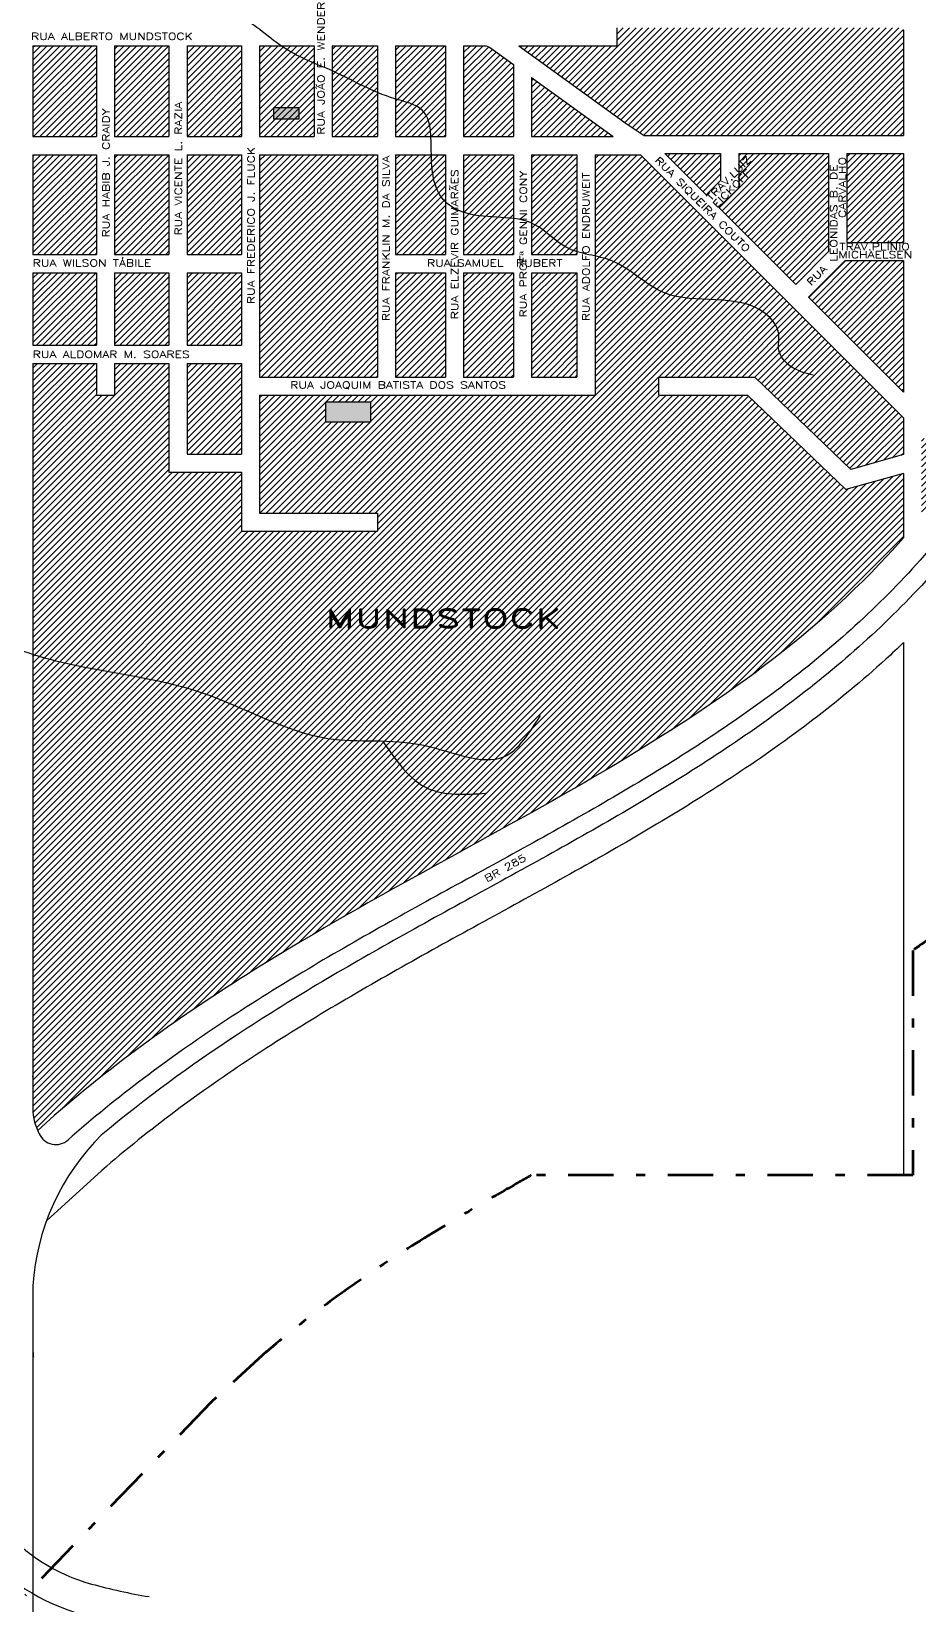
# Model space of a CAD drawing. Extents: x 15348.6 to 15438.1, y 2292.7 to 2368.6.
# Drawn here: x 15395.33 to 15405.11, y 2307.74 to 2325.08 of the extents above; entities that cross this region are included whole.
import ezdxf

# ---------------------------------------------------------------- set-up
doc = ezdxf.new("R2010")
doc.units = 0
doc.header["$LTSCALE"] = 2
doc.header["$MEASUREMENT"] = 0
doc.linetypes.add('DASHDOT2', pattern=[0.5, 0.25, -0.125, 0, -0.125])
doc.layers.get('0').update_dxf_attribs({"linetype": 'CONTINUOUS', "lineweight": 30})
for name, color, linetype, lineweight in [('06', 7, 'CONTINUOUS', 30), ('12', 35, 'CONTINUOUS', 140), ('BURTET', 41, 'CONTINUOUS', 30), ('Hidro', 5, 'CONTINUOUS', 30), ('IMÓVEIS', 7, 'CONTINUOUS', 30), ('MUNDSTOCK', 3, 'CONTINUOUS', 30), ('NOVOLESTE', 100, 'CONTINUOUS', 30), ('PENHA', 40, 'CONTINUOUS', 30), ('SAOGERALDO', 1, 'CONTINUOUS', 30)]:
    doc.layers.add(name, color=color, linetype=linetype, lineweight=lineweight)
doc.styles.get("Standard").update_dxf_attribs({"font": 'romand.shx'})
pattern_1 = [(45, (0, 0), (-0.03535533905932738, 0.03535533905932738), [])]

msp = doc.modelspace()

# ---------------------------------------------------------------- hatches: boundary and pattern name
at = {"layer": 'BURTET'}
h = msp.add_hatch(dxfattribs=at)
h.set_pattern_fill('ANSI31', color=256, scale=0.4, style=0)
h.set_pattern_definition(pattern_1)
h.paths.add_polyline_path([(15404.94529145551, 2325.090770647319), (15404.94529145551, 2325.116892962602), (15401.7882819652, 2325.116892962602), (15401.7882819652, 2324.916892962602), (15400.70226996799, 2324.916892962602), (15401.85935058724, 2324.081223626468), (15402.0870373838, 2323.929432428773), (15404.94529145551, 2323.929432428773)])
h = msp.add_hatch(dxfattribs=at)
h.set_pattern_fill('ANSI31', color=256, scale=0.4, style=0)
h.set_pattern_definition(pattern_1)
h.paths.add_polyline_path([(15404.1206721449, 2323.729432428774), (15403.12830702501, 2323.729432428773), (15403.12830702501, 2323.35112811873), (15402.91110301843, 2323.133924112155), (15403.28671281175, 2322.758314318839), (15403.75692367723, 2322.288103453351), (15404.12067214489, 2322.65185192101)])
h.paths.add_polyline_path([(15402.92830702501, 2323.729432428773), (15402.31559470181, 2323.729432428773), (15402.7696816622, 2323.275345468393), (15402.92830702501, 2323.433970831205)])
h.paths.add_polyline_path([(15402.89365671205, 2323.100080696806), (15402.26270443161, 2323.099724561253), (15402.26261976542, 2323.249724537359), (15402.89357204587, 2323.250080672911)], flags=9)
h.paths.add_polyline_path([(15402.83524919382, 2323.176479369989), (15402.06620169727, 2323.176045287787), (15402.06611703109, 2323.326045263892), (15402.83516452763, 2323.326479346095)], flags=9)
h = msp.add_hatch(dxfattribs=at)
h.set_pattern_fill('ANSI31', color=256, scale=0.4, style=0)
h.set_pattern_definition(pattern_1)
h.paths.add_polyline_path([(15404.94529145552, 2323.729432428774), (15404.3206721449, 2323.729432428773), (15404.3206721449, 2322.750118896166), (15404.94529145551, 2322.750118896166)])
h.paths.add_polyline_path([(15404.94529145551, 2322.550118896166), (15404.30178183252, 2322.550118896166), (15403.89834503347, 2322.146682097115), (15404.94529145551, 2321.099735675079)])
h.paths.add_polyline_path([(15404.26093679359, 2322.635647116197), (15403.33236536502, 2322.635647116197), (15403.33236536502, 2322.821361401911), (15404.26093679359, 2322.821361401911)], flags=9)
at = {"layer": 'IMÓVEIS', "linetype": 'Continuous'}
h = msp.add_hatch(color=256, dxfattribs=at)
h.paths.add_polyline_path([(15399.50079274717, 2328.362917659808), (15399.56555843616, 2328.362917659808), (15399.56555843616, 2328.458065943178), (15399.39412014692, 2328.458065943178), (15399.39412014692, 2328.332470258682), (15399.29125738759, 2328.332470258682), (15399.29125738759, 2328.404782991207), (15399.19982361547, 2328.404782991207), (15399.19982361547, 2328.244933825594), (15399.39412014692, 2328.244933825594), (15399.39412014692, 2328.165009242787), (15399.50079274717, 2328.165009242787)])
h.paths.add_polyline_path([(15395.39974178416, 2326.503679191126, 1), (15395.51977692426, 2326.503679191126, 1)])
h.paths.add_polyline_path([(15398.27786701579, 2324.237677598631), (15398.00356596722, 2324.237677598631), (15398.00356596722, 2324.108275834144), (15398.27786701579, 2324.108275834144)])
h.paths.add_polyline_path([(15392.08036708913, 2326.48516620776), (15391.96874501604, 2326.48516620776), (15391.96874501604, 2326.558345021305), (15391.88154041369, 2326.558345021305), (15391.8815404137, 2326.48516620776), (15391.82572924327, 2326.48516620776), (15391.82572924327, 2326.342293190216), (15392.08036708913, 2326.342293190216)])
h.paths.add_polyline_path([(15392.5891449952, 2327.815676942153), (15392.27491077289, 2327.815676942153), (15392.27491077289, 2327.658716984419), (15392.5891449952, 2327.658716984419)])
h.paths.add_polyline_path([(15389.43441440317, 2327.628077028942, 1), (15389.55444954327, 2327.628077028942, 1)])
h.paths.add_polyline_path([(15391.44799588717, 2326.741763576124), (15391.22146726611, 2326.741763576124), (15391.22146726611, 2326.639462420507), (15391.44799588717, 2326.639462420507)])
h.paths.add_polyline_path([(15389.71173372204, 2325.326455566012), (15389.65373004547, 2325.326455566012), (15389.65373004547, 2325.398035389282), (15389.71173372205, 2325.398035389281), (15389.71173372204, 2325.510518145677), (15389.4148917395, 2325.510518145677), (15389.4148917395, 2325.398035389282), (15389.47630734979, 2325.398035389281), (15389.47630734979, 2325.326455566012), (15389.4148917395, 2325.326455566012), (15389.4148917395, 2325.213972809617), (15389.71173372205, 2325.213972809617)])
h.paths.add_polyline_path([(15389.52748689116, 2325.326455566012), (15389.52748689116, 2325.398035389281), (15389.60255050411, 2325.398035389282), (15389.60255050411, 2325.326455566012)], flags=17)
h.paths.add_polyline_path([(15391.77522501951, 2323.403229579993), (15391.48638306024, 2323.403229579993), (15391.48638306024, 2323.297426672835), (15391.7752250195, 2323.297426672836)])
h.paths.add_polyline_path([(15391.15902866479, 2323.124294692213), (15390.87018670552, 2323.124294692213), (15390.87018670552, 2323.018491785055), (15391.15902866479, 2323.018491785055)])
h.paths.add_polyline_path([(15391.54415133963, 2323.124294692213), (15391.25530938036, 2323.124294692212), (15391.25530938036, 2323.018491785055), (15391.54415133963, 2323.018491785055)])
h.paths.add_polyline_path([(15392.02555454259, 2323.124294692213), (15391.73671258332, 2323.124294692212), (15391.73671258332, 2323.018491785055), (15392.02555454259, 2323.018491785055)])
h.paths.add_polyline_path([(15392.41067721743, 2323.124294692213), (15392.12183525816, 2323.124294692212), (15392.12183525816, 2323.018491785055), (15392.41067721743, 2323.018491785055)])
h.paths.add_polyline_path([(15391.92927401446, 2322.874215044205), (15391.79448105015, 2322.874215044206), (15391.79448105015, 2322.739556897273), (15391.92927401446, 2322.739556897274)])
h.paths.add_polyline_path([(15391.50563909089, 2322.874215044205), (15391.37084612658, 2322.874215044205), (15391.37084612658, 2322.739556897274), (15391.50563909089, 2322.739556897274)])
for points in [[(15398.27786701579, 2324.108275834144), (15398.27786701579, 2324.237677598631), (15398.00356596722, 2324.237677598631), (15398.00356596722, 2324.108275834144)], [(15399.06838972696, 2320.992080862942), (15398.57485600443, 2320.992080862941), (15398.57485600443, 2320.76941720861), (15399.06838972696, 2320.769417208609)]]:
    msp.add_hatch(color=256, dxfattribs=at).paths.add_polyline_path(points)
at = {"layer": 'MUNDSTOCK', "linetype": 'Continuous'}
h = msp.add_hatch(dxfattribs=at)
h.set_pattern_fill('ANSI31', color=256, scale=0.4, style=0)
h.set_pattern_definition(pattern_1)
h.paths.add_polyline_path([(15399.89529145551, 2324.916892962602), (15399.89529145551, 2323.916892962602), (15399.34529145551, 2323.916892962602), (15399.34529145551, 2324.916892962602)])
h.paths.add_polyline_path([(15399.14529145551, 2324.916892962602), (15399.14529145551, 2323.916892962602), (15398.64529145551, 2323.916892962602), (15398.64529145551, 2324.916892962602)])
h.paths.add_polyline_path([(15398.44529145551, 2324.916892962602), (15398.44529145551, 2323.916892962602), (15397.84529145551, 2323.916892962602), (15397.84529145551, 2324.916892962602)])
h.paths.add_polyline_path([(15397.64529145551, 2324.916892962602), (15397.64529145551, 2323.916892962602), (15397.04529145551, 2323.916892962602), (15397.04529145551, 2324.916892962602)])
h.paths.add_polyline_path([(15396.84529145551, 2324.916892962602), (15396.84529145551, 2323.916892962602), (15396.24529145551, 2323.916892962602), (15396.24529145551, 2324.916892962602)])
h.paths.add_polyline_path([(15396.04529145551, 2324.916892962602), (15396.04529145551, 2323.916892962602), (15395.34529145551, 2323.916892962602), (15395.34529145551, 2324.916892962602)])
h = msp.add_hatch(dxfattribs=at)
h.set_pattern_fill('ANSI31', color=256, scale=0.4, style=0)
h.set_pattern_definition(pattern_1)
h.paths.add_polyline_path([(15400.09529145551, 2324.916892962602), (15400.09529145551, 2323.916892962602), (15400.64529145551, 2323.916892962602), (15400.64529145551, 2324.711337407046), (15400.37977421413, 2324.903099859153), (15400.34529145551, 2324.916892962602)])
h = msp.add_hatch(dxfattribs=at)
h.set_pattern_fill('ANSI31', color=256, scale=0.4, style=0)
h.set_pattern_definition(pattern_1)
h.paths.add_polyline_path([(15400.84529145551, 2324.566892962601), (15401.74529145551, 2323.916892962602), (15400.84529145551, 2323.916892962602)])
at = {"layer": 'MUNDSTOCK'}
h = msp.add_hatch(dxfattribs=at)
h.set_pattern_fill('ANSI31', color=256, scale=0.4, style=0)
h.set_pattern_definition(pattern_1)
edge = h.paths.add_edge_path()
edge.add_line((15404.94529145551, 2319.494450497895), (15404.94529145551, 2320.203594587562))
edge.add_line((15404.94529145551, 2320.203594587562), (15404.3089274493, 2320.025590668253))
edge.add_line((15404.3089274493, 2320.025590668253), (15403.2257072665, 2321.066892962602))
edge.add_line((15403.2257072665, 2321.066892962602), (15402.24529145551, 2321.066892962602))
edge.add_line((15402.24529145551, 2321.066892962602), (15402.24529145551, 2321.266892962602))
edge.add_line((15402.24529145551, 2321.266892962602), (15403.3062480377, 2321.266892962602))
edge.add_line((15403.3062480377, 2321.266892962602), (15404.36512870813, 2320.248988302917))
edge.add_line((15404.36512870813, 2320.248988302917), (15404.94529145551, 2320.411271590255))
edge.add_line((15404.94529145551, 2320.411271590255), (15404.94529145551, 2320.816892962603))
edge.add_line((15404.94529145551, 2320.816892962603), (15402.04529145551, 2323.716892962601))
edge.add_line((15402.04529145551, 2323.716892962601), (15401.54529145551, 2323.716892962601))
edge.add_line((15401.54529145551, 2323.716892962601), (15401.54529145551, 2322.616892962601))
edge.add_line((15401.54529145551, 2322.616892962601), (15401.54529145551, 2321.066892962601))
edge.add_line((15401.54529145551, 2321.066892962601), (15399.34529145551, 2321.066892962602))
edge.add_line((15399.34529145551, 2321.066892962602), (15397.84529145551, 2321.066892962602))
edge.add_line((15397.84529145551, 2321.066892962602), (15397.84529145551, 2319.766892962602))
edge.add_line((15397.84529145551, 2319.766892962602), (15399.14529145551, 2319.766892962602))
edge.add_line((15399.14529145551, 2319.766892962602), (15399.1452914555, 2319.566892962602))
edge.add_line((15399.1452914555, 2319.566892962602), (15397.64529145551, 2319.566892962601))
edge.add_line((15397.64529145551, 2319.566892962601), (15397.64529145551, 2320.216892962601))
edge.add_line((15397.64529145551, 2320.216892962601), (15396.84529145552, 2320.216892962602))
edge.add_line((15396.84529145552, 2320.216892962602), (15396.84529145551, 2321.416892962602))
edge.add_line((15396.84529145551, 2321.416892962602), (15396.24529145551, 2321.416892962601))
edge.add_line((15396.24529145551, 2321.416892962601), (15396.24529145551, 2321.066892962602))
edge.add_line((15396.24529145551, 2321.066892962602), (15396.04529145551, 2321.066892962601))
edge.add_line((15396.04529145551, 2321.066892962601), (15396.04529145551, 2321.416892962602))
edge.add_line((15396.04529145551, 2321.416892962602), (15395.34529145551, 2321.416892962601))
edge.add_line((15395.34529145551, 2321.416892962601), (15395.34529145551, 2313.249015302402))
edge.add_arc((15395.92595216491, 2313.206347174713), 0.5822262692146375, 175.797343182076, 205.014694464653)
edge.add_line((15395.39833908674, 2312.96015239755), (15395.58118786234, 2313.126830874844))
edge.add_spline(control_points=[(15395.58118786236, 2313.126830874874), (15396.30089048235, 2313.752562350248), (15397.06119487796, 2314.282617735288), (15397.83463390305, 2314.762145700955)], knot_values=[962.8294230201418, 962.8294230201418, 962.8294230201418, 962.8294230201418, 1225.040919343638, 1225.040919343638, 1225.040919343638, 1225.040919343638], degree=3, periodic=0)
edge.add_spline(control_points=[(15397.83463390305, 2314.762145700955), (15400.39231382349, 2316.347893263845), (15403.09362800723, 2317.381096221444), (15404.94529145551, 2319.494450497894)], knot_values=[95.72412150219282, 95.72412150219282, 95.72412150219282, 95.72412150219282, 962.8294230201417, 962.8294230201417, 962.8294230201417, 962.8294230201417], degree=3, periodic=0)
h.paths.add_polyline_path([(15399.06838972696, 2320.76941720861), (15398.57485600443, 2320.76941720861), (15398.57485600443, 2320.992080862941), (15399.06838972696, 2320.992080862941)], flags=16)
h.paths.add_polyline_path([(15398.4865755836, 2318.760014867805), (15401.43514701217, 2318.760014867805), (15401.43514701217, 2318.451476815156), (15398.4865755836, 2318.451476815156)], flags=24)
h = msp.add_hatch(dxfattribs=at)
h.set_pattern_fill('ANSI31', color=256, scale=0.4, style=0)
h.set_pattern_definition(pattern_1)
h.paths.add_polyline_path([(15396.04529145551, 2323.716892962601), (15395.34529145551, 2323.716892962601), (15395.34529145551, 2322.616892962602), (15396.04529145552, 2322.616892962601)])
h.paths.add_polyline_path([(15396.84529145551, 2323.716892962601), (15396.24529145551, 2323.716892962601), (15396.24529145551, 2322.616892962601), (15396.84529145551, 2322.616892962601)])
h.paths.add_polyline_path([(15397.64529145551, 2323.716892962601), (15397.04529145551, 2323.716892962601), (15397.04529145551, 2322.616892962601), (15397.64529145551, 2322.616892962601)])
h.paths.add_polyline_path([(15399.14529145551, 2323.716892962601), (15397.84529145551, 2323.716892962601), (15397.84529145551, 2322.416892962602), (15397.84529145551, 2321.266892962602), (15399.14529145551, 2321.266892962602), (15399.14529145551, 2322.416892962602)])
edge = h.paths.add_edge_path()
edge.add_spline(control_points=[(15399.89529145553, 2323.196206920343), (15399.89370542939, 2323.197718019801), (15399.7709733705, 2323.316698088218), (15399.74411762982, 2323.509703843882), (15399.73910073551, 2323.712743721479), (15399.73900587422, 2323.716892962601)], knot_values=[4.727237450680288, 4.727237450680288, 4.727237450680288, 4.727237450680288, 4.734054661829854, 5.259962256332073, 5.270922641047519, 5.270922641047519, 5.270922641047519, 5.270922641047519], degree=3, periodic=0)
edge.add_line((15399.73900587422, 2323.716892962601), (15399.34529145551, 2323.716892962601))
edge.add_line((15399.34529145551, 2323.716892962601), (15399.34529145551, 2322.616892962601))
edge.add_line((15399.34529145551, 2322.616892962601), (15399.89529145551, 2322.616892962602))
edge.add_line((15399.89529145551, 2322.616892962602), (15399.89529145551, 2323.196206920367))
edge = h.paths.add_edge_path()
edge.add_line((15399.89529145551, 2323.716892962601), (15399.73900587422, 2323.716892962601))
edge.add_spline(control_points=[(15399.73900587422, 2323.716892962601), (15399.73910073551, 2323.712743721479), (15399.74411762982, 2323.509703843882), (15399.7709733705, 2323.316698088218), (15399.89370542939, 2323.197718019801), (15399.89529145553, 2323.196206920343)], knot_values=[4.727237450680289, 4.727237450680289, 4.727237450680289, 4.727237450680289, 4.738197835395735, 5.264105429897953, 5.27092264104752, 5.27092264104752, 5.27092264104752, 5.27092264104752], degree=3, periodic=0)
edge.add_line((15399.89529145551, 2323.196206920363), (15399.89529145551, 2323.716892962601))
edge = h.paths.add_edge_path()
edge.add_line((15400.64529145551, 2323.716892962601), (15400.09529145551, 2323.716892962601))
edge.add_line((15400.09529145551, 2323.716892962601), (15400.09529145551, 2323.081919616707))
edge.add_spline(control_points=[(15400.09529145551, 2323.081919616707), (15400.10265225032, 2323.07944394239), (15400.28102662063, 2323.022678155878), (15400.47509430113, 2323.035714979608), (15400.64529145551, 2323.013857293146)], knot_values=[3.954681375702059, 3.954681375702059, 3.954681375702059, 3.954681375702059, 3.977183450451158, 4.497057919708157, 4.497057919708157, 4.497057919708157, 4.497057919708157], degree=3, periodic=0)
edge.add_line((15400.64529145551, 2323.013857293146), (15400.64529145551, 2323.716892962601))
edge = h.paths.add_edge_path()
edge.add_line((15401.34529145551, 2323.716892962601), (15400.84529145551, 2323.716892962601))
edge.add_line((15400.84529145551, 2323.716892962601), (15400.84529145551, 2322.962544827802))
edge.add_spline(control_points=[(15400.84529145551, 2322.962544827803), (15400.8549148861, 2322.958315893049), (15400.98975077392, 2322.894105090133), (15401.13091238275, 2322.728691425287), (15401.30428060982, 2322.661559312638), (15401.34529145552, 2322.648783514397)], knot_values=[3.144976541249112, 3.144976541249112, 3.144976541249112, 3.144976541249112, 3.177879243849888, 3.611471176208925, 3.740713621224132, 3.740713621224132, 3.740713621224132, 3.740713621224132], degree=3, periodic=0)
edge.add_line((15401.34529145551, 2322.648783514398), (15401.34529145551, 2323.716892962601))
edge = h.paths.add_edge_path()
edge.add_spline(control_points=[(15401.34529145552, 2322.648783514397), (15401.30428060982, 2322.661559312638), (15401.13091238275, 2322.728691425287), (15400.98975077392, 2322.894105090133), (15400.8549148861, 2322.958315893049), (15400.84529145551, 2322.962544827803)], knot_values=[3.144976541249112, 3.144976541249112, 3.144976541249112, 3.144976541249112, 3.274218986264319, 3.707810918623356, 3.740713621224132, 3.740713621224132, 3.740713621224132, 3.740713621224132], degree=3, periodic=0)
edge.add_line((15400.84529145551, 2322.962544827801), (15400.84529145551, 2322.616892962601))
edge.add_line((15400.84529145551, 2322.616892962601), (15401.34529145551, 2322.616892962601))
edge.add_line((15401.34529145551, 2322.616892962601), (15401.34529145551, 2322.648783514398))
edge = h.paths.add_edge_path()
edge.add_spline(control_points=[(15400.64529145551, 2323.013857293146), (15400.47509430113, 2323.035714979608), (15400.28102662063, 2323.022678155878), (15400.10265225032, 2323.07944394239), (15400.09529145551, 2323.081919616707)], knot_values=[3.954681375702059, 3.954681375702059, 3.954681375702059, 3.954681375702059, 4.474555844959057, 4.497057919708157, 4.497057919708157, 4.497057919708157, 4.497057919708157], degree=3, periodic=0)
edge.add_line((15400.09529145551, 2323.081919616707), (15400.09529145551, 2322.616892962601))
edge.add_line((15400.09529145551, 2322.616892962601), (15400.64529145551, 2322.616892962601))
edge.add_line((15400.64529145551, 2322.616892962601), (15400.64529145551, 2323.013857293147))
at = {"layer": 'MUNDSTOCK', "linetype": 'Continuous'}
h = msp.add_hatch(dxfattribs=at)
h.set_pattern_fill('ANSI31', color=256, scale=0.4, style=0)
h.set_pattern_definition(pattern_1)
h.paths.add_polyline_path([(15397.64529145551, 2322.416892962602), (15397.64529145551, 2321.616892962601), (15397.04529145551, 2321.616892962601), (15397.04529145551, 2322.416892962602)])
h.paths.add_polyline_path([(15395.34529145551, 2322.416892962602), (15395.34529145551, 2321.616892962601), (15396.04529145551, 2321.616892962601), (15396.04529145551, 2322.416892962602)])
h.paths.add_polyline_path([(15396.24529145551, 2322.416892962602), (15396.24529145551, 2321.616892962601), (15396.84529145551, 2321.616892962601), (15396.84529145551, 2322.416892962602)])
at = {"layer": 'MUNDSTOCK'}
h = msp.add_hatch(dxfattribs=at)
h.set_pattern_fill('ANSI31', color=256, scale=0.4, style=0)
h.set_pattern_definition(pattern_1)
h.paths.add_polyline_path([(15399.89529145551, 2322.416892962601), (15399.34529145551, 2322.416892962602), (15399.34529145551, 2321.266892962602), (15399.89529145552, 2321.266892962602)])
h.paths.add_polyline_path([(15400.64529145551, 2322.416892962601), (15400.09529145551, 2322.416892962602), (15400.09529145551, 2321.266892962602), (15400.64529145551, 2321.266892962602)])
h.paths.add_polyline_path([(15401.34529145551, 2322.416892962602), (15400.84529145551, 2322.416892962601), (15400.84529145551, 2321.266892962602), (15401.34529145551, 2321.266892962601)])
edge = h.paths.add_edge_path()
edge.add_arc((15405.08242416328, 2319.972653473646), 0.4999999999986683, 29.67599660896223, 45.00000000025793)
edge.add_line((15405.43597755387, 2320.32620686424), (15405.14529145551, 2320.616892962602))
edge.add_line((15405.14529145551, 2320.616892962602), (15405.14529145551, 2319.731102376197))
edge.add_spline(control_points=[(15405.14529145551, 2319.731102376189), (15405.18506670934, 2319.779921907008), (15405.22440353585, 2319.829305510478), (15405.26329100188, 2319.879271157793)], knot_values=[44.67535674711594, 44.67535674711594, 44.67535674711594, 44.67535674711594, 63.96373599645648, 63.96373599645648, 63.96373599645648, 63.96373599645648], degree=3, periodic=0)
edge.add_line((15405.26329100195, 2319.879271157831), (15405.51684366567, 2320.220200834664))
h.paths.add_polyline_path([(15397.64529145551, 2321.416892962602), (15397.04529145551, 2321.416892962602), (15397.04529145551, 2320.416892962602), (15397.64529145551, 2320.416892962602)])

# ---------------------------------------------------------------- linework, layer by layer
for p, q in [((15401.7882819652, 2324.916892962602), (15401.7882819652, 2325.116892962602)), ((15404.36512870813, 2320.248988302917), (15403.3062480377, 2321.266892962602)), ((15404.3089274493, 2320.025590668254), (15403.22570726649, 2321.066892962602)), ((15404.94529145551, 2320.411271590255), (15404.36512870813, 2320.248988302917)), ((15404.94529145551, 2320.203594587562), (15404.3089274493, 2320.025590668254))]:
    msp.add_line(p, q)
at = {"color": 7, "linetype": 'Continuous'}
for p, q in [((15404.94529145551, 2325.090770647319), (15404.94529145551, 2323.929432428773)), ((15395.34529145551, 2324.916892962602), (15396.04529145551, 2324.916892962602)), ((15395.34529145551, 2324.916892962602), (15395.34529145551, 2323.916892962602)), ((15396.04529145551, 2324.916892962602), (15396.04529145551, 2323.916892962602)), ((15396.24529145551, 2324.916892962602), (15396.84529145551, 2324.916892962602)), ((15396.24529145551, 2324.916892962602), (15396.24529145551, 2323.916892962602)), ((15396.84529145551, 2324.916892962602), (15396.84529145551, 2323.916892962602)), ((15397.04529145551, 2324.916892962602), (15397.64529145551, 2324.916892962602)), ((15397.04529145551, 2324.916892962602), (15397.04529145551, 2323.916892962602)), ((15397.64529145551, 2324.916892962602), (15397.64529145551, 2323.916892962602)), ((15397.84529145551, 2324.916892962602), (15398.44529145551, 2324.916892962602)), ((15397.84529145551, 2324.916892962602), (15397.84529145551, 2323.916892962602)), ((15398.44529145551, 2324.916892962602), (15398.44529145551, 2323.916892962602)), ((15398.64529145551, 2324.916892962602), (15399.14529145551, 2324.916892962602)), ((15398.64529145551, 2324.916892962602), (15398.64529145551, 2323.916892962602)), ((15399.14529145551, 2324.916892962602), (15399.14529145551, 2323.916892962602)), ((15399.34529145551, 2324.916892962602), (15399.89529145551, 2324.916892962602)), ((15399.34529145551, 2324.916892962602), (15399.34529145551, 2323.916892962602)), ((15399.89529145551, 2324.916892962602), (15399.89529145551, 2323.916892962602)), ((15400.09529145551, 2324.916892962602), (15400.34529145551, 2324.916892962602)), ((15400.09529145551, 2324.916892962602), (15400.09529145551, 2323.916892962602)), ((15400.37977421413, 2324.903099859153), (15400.64529145551, 2324.711337407046)), ((15400.70226996799, 2324.916892962602), (15401.86238956628, 2324.079028808282)), ((15400.70226996799, 2324.916892962602), (15401.7882819652, 2324.916892962602)), ((15401.47296608926, 2324.916892962602), (15401.48088172469, 2324.916892962602)), ((15401.52580407929, 2324.916892962602), (15401.52711521022, 2324.916892962602)), ((15400.64529145551, 2324.711337407046), (15400.64529145551, 2323.916892962602)), ((15400.84529145551, 2324.566892962602), (15400.84529145551, 2323.916892962602)), ((15400.84529145551, 2324.566892962601), (15401.74529145551, 2323.916892962602)), ((15401.85623149476, 2324.083303021469), (15402.0870373838, 2323.929432428773)), ((15395.34529145551, 2323.916892962602), (15396.04529145551, 2323.916892962602)), ((15396.24529145551, 2323.916892962602), (15396.84529145551, 2323.916892962602)), ((15397.04529145551, 2323.916892962602), (15397.64529145551, 2323.916892962602)), ((15397.84529145551, 2323.916892962602), (15398.44529145551, 2323.916892962602)), ((15398.64529145551, 2323.916892962602), (15399.14529145551, 2323.916892962602)), ((15399.34529145551, 2323.916892962602), (15399.89529145551, 2323.916892962602)), ((15400.09529145551, 2323.916892962602), (15400.64529145551, 2323.916892962602)), ((15400.84529145551, 2323.916892962602), (15401.74529145551, 2323.916892962602)), ((15395.34529145551, 2323.716892962601), (15395.34529145551, 2322.616892962601)), ((15395.34529145551, 2323.716892962601), (15396.04529145551, 2323.716892962601)), ((15396.04529145551, 2323.716892962601), (15396.04529145551, 2322.616892962601)), ((15396.24529145551, 2323.716892962601), (15396.84529145551, 2323.716892962601)), ((15396.24529145551, 2323.716892962601), (15396.24529145551, 2322.616892962601)), ((15396.84529145551, 2323.716892962601), (15396.84529145551, 2322.616892962601)), ((15397.04529145551, 2323.716892962601), (15397.04529145551, 2322.616892962601)), ((15397.04529145551, 2323.716892962601), (15397.64529145551, 2323.716892962601)), ((15397.64529145551, 2323.716892962601), (15397.64529145551, 2322.616892962601)), ((15397.84529145551, 2323.716892962601), (15397.84529145551, 2322.416892962602)), ((15397.84529145551, 2323.716892962601), (15399.14529145551, 2323.716892962602)), ((15399.14529145551, 2323.716892962602), (15399.14529145551, 2322.416892962602)), ((15399.34529145551, 2323.716892962601), (15399.34529145551, 2322.616892962601)), ((15399.34529145551, 2323.716892962601), (15399.89529145551, 2323.716892962601)), ((15399.89529145551, 2323.716892962601), (15399.89529145551, 2322.616892962601)), ((15400.09529145551, 2323.716892962601), (15400.09529145551, 2322.616892962601)), ((15400.09529145551, 2323.716892962601), (15400.64529145551, 2323.716892962601)), ((15400.64529145551, 2323.716892962601), (15400.64529145551, 2322.616892962601)), ((15400.84529145551, 2323.716892962601), (15400.84529145551, 2322.616892962601)), ((15400.84529145551, 2323.716892962601), (15401.34529145551, 2323.716892962601)), ((15401.34529145551, 2323.716892962601), (15401.34529145551, 2322.616892962601)), ((15401.54529145551, 2323.716892962601), (15401.54529145551, 2322.616892962601)), ((15401.54529145551, 2323.716892962601), (15402.04529145551, 2323.716892962601)), ((15402.04529145551, 2323.716892962601), (15404.94529145551, 2320.816892962606)), ((15402.04529145551, 2323.716892962601), (15403.14529145551, 2322.616892962601)), ((15402.31559470181, 2323.729432428774), (15402.7696816622, 2323.275345468393)), ((15404.94529145551, 2323.729432428774), (15404.94529145551, 2322.750118896166)), ((15402.91110301844, 2323.133924112155), (15403.28671281175, 2322.758314318839)), ((15403.28671281175, 2322.758314318839), (15403.75692367724, 2322.288103453352)), ((15395.34529145551, 2322.616892962601), (15396.04529145551, 2322.616892962601)), ((15396.24529145551, 2322.616892962601), (15396.84529145551, 2322.616892962601)), ((15397.04529145551, 2322.616892962601), (15397.64529145551, 2322.616892962601)), ((15399.34529145551, 2322.616892962601), (15399.89529145551, 2322.616892962601)), ((15400.09529145551, 2322.616892962601), (15400.64529145551, 2322.616892962601)), ((15400.84529145551, 2322.616892962601), (15401.34529145551, 2322.616892962601)), ((15401.54529145551, 2322.616892962601), (15401.54529145551, 2321.066892962602)), ((15404.94529145551, 2322.550118896166), (15404.94529145551, 2321.099735675076)), ((15395.34529145551, 2322.416892962602), (15395.34529145551, 2321.616892962601)), ((15395.34529145551, 2322.416892962602), (15396.04529145551, 2322.416892962602)), ((15396.04529145551, 2322.416892962602), (15396.04529145551, 2321.616892962601)), ((15396.24529145551, 2322.416892962602), (15396.24529145551, 2321.616892962601)), ((15396.24529145551, 2322.416892962602), (15396.84529145551, 2322.416892962602)), ((15396.84529145551, 2322.416892962602), (15396.84529145551, 2321.616892962601)), ((15397.04529145551, 2322.416892962602), (15397.04529145551, 2321.616892962601)), ((15397.04529145551, 2322.416892962602), (15397.64529145551, 2322.416892962602)), ((15397.64529145551, 2322.416892962602), (15397.64529145551, 2321.616892962601)), ((15397.84529145551, 2322.416892962602), (15397.84529145551, 2321.266892962602)), ((15399.14529145551, 2322.416892962602), (15399.14529145551, 2321.266892962602)), ((15399.34529145551, 2322.416892962602), (15399.34529145551, 2321.266892962602)), ((15399.34529145551, 2322.416892962602), (15399.89529145551, 2322.416892962602)), ((15399.89529145551, 2322.416892962602), (15399.89529145551, 2321.266892962602)), ((15400.09529145551, 2322.416892962602), (15400.09529145551, 2321.266892962602)), ((15400.09529145551, 2322.416892962602), (15400.64529145551, 2322.416892962602)), ((15400.64529145551, 2322.416892962602), (15400.64529145551, 2321.266892962602)), ((15400.84529145551, 2322.416892962602), (15400.84529145551, 2321.266892962602)), ((15400.84529145551, 2322.416892962602), (15401.34529145551, 2322.416892962602)), ((15401.34529145551, 2322.416892962602), (15401.34529145551, 2321.266892962602)), ((15403.89834503347, 2322.146682097115), (15404.94529145551, 2321.099735675076)), ((15395.34529145551, 2321.616892962601), (15396.04529145551, 2321.616892962601)), ((15396.24529145551, 2321.616892962601), (15396.84529145551, 2321.616892962601)), ((15397.04529145551, 2321.616892962601), (15397.64529145551, 2321.616892962601)), ((15395.34529145551, 2321.416892962602), (15395.34529145551, 2313.249015302407)), ((15395.34529145551, 2321.416892962602), (15396.04529145551, 2321.416892962602)), ((15396.04529145551, 2321.416892962602), (15396.04529145551, 2321.066892962602)), ((15396.24529145551, 2321.416892962602), (15396.84529145551, 2321.416892962602)), ((15396.24529145551, 2321.416892962602), (15396.24529145551, 2321.066892962602)), ((15396.84529145551, 2321.416892962602), (15396.84529145551, 2320.216892962602)), ((15397.04529145551, 2321.416892962602), (15397.04529145551, 2320.416892962602)), ((15397.04529145551, 2321.416892962602), (15397.64529145551, 2321.416892962602)), ((15397.64529145551, 2321.416892962602), (15397.64529145551, 2320.416892962602)), ((15397.84529145551, 2321.266892962602), (15399.14529145551, 2321.266892962602)), ((15399.34529145551, 2321.266892962602), (15399.89529145551, 2321.266892962602)), ((15400.09529145551, 2321.266892962602), (15400.64529145551, 2321.266892962602)), ((15400.84529145551, 2321.266892962602), (15401.34529145551, 2321.266892962602)), ((15402.24529145551, 2321.266892962602), (15403.3062480377, 2321.266892962602)), ((15402.24529145551, 2321.266892962602), (15402.24529145551, 2321.066892962602)), ((15396.04529145551, 2321.066892962602), (15396.24529145551, 2321.066892962602)), ((15397.84529145551, 2321.066892962602), (15397.84529145551, 2319.766892962602)), ((15397.84529145551, 2321.066892962602), (15399.34529145551, 2321.066892962602)), ((15399.34529145551, 2321.066892962602), (15401.54529145551, 2321.066892962602)), ((15402.24529145551, 2321.066892962602), (15403.22570726649, 2321.066892962602)), ((15404.94529145551, 2320.816892962601), (15404.94529145551, 2320.411271590255)), ((15397.04529145551, 2320.416892962602), (15397.64529145551, 2320.416892962602)), ((15396.84529145551, 2320.216892962602), (15397.64529145551, 2320.216892962602)), ((15397.64529145551, 2320.216892962602), (15397.64529145551, 2319.566892962602)), ((15404.94529145551, 2320.203594587562), (15404.94529145551, 2319.494450497893)), ((15397.84529145551, 2319.766892962602), (15399.1452914555, 2319.766892962602)), ((15397.64529145551, 2319.566892962602), (15399.14529145551, 2319.566892962602)), ((15404.94766969119, 2318.341183491877), (15404.94766969119, 2312.468684739311)), ((15395.58118786236, 2313.126830874874), (15395.40053076098, 2312.962150250279)), ((15395.77802412084, 2312.900434127216), (15395.73325934768, 2312.859498886879)), ((15396.10608455163, 2312.523106214454), (15395.4954806763, 2311.967836634065)), ((15395.34529145551, 2311.250970687923), (15395.34529145551, 2310.855541288132)), ((15395.34529145551, 2310.855541288132), (15395.34529145551, 2305.687426383065))]:
    msp.add_line(p, q, dxfattribs=at)
for centre, radius, start, end in [((15395.92595216491, 2313.206347174712), 0.5822262692143948, 175.7973431814571, 206.9847102983825), ((15397.91160169607, 2311.087473812987), 2.571513071886004, 134.5975401674581, 176.3546738849257), ((15395.59829213308, 2313.00709241987), 0.2, 203.3616019253262, 312.4414216292192)]:
    msp.add_arc(centre, radius, start, end, dxfattribs=at)
for points, knots in [([(15405.47560776149, 2319.663773791402), (15405.36336116645, 2319.520891230128), (15405.24760813743, 2319.382691234985), (15404.90171248066, 2318.993465574998), (15404.66309190107, 2318.753855814431), (15404.16644902684, 2318.300838206423), (15403.90842971286, 2318.087424631025), (15403.37675598979, 2317.681244644833), (15403.1031035227, 2317.488475692034), (15402.54369342293, 2317.117953036824), (15402.25793455515, 2316.940197510728), (15401.67766285652, 2316.594104811551), (15401.38314990143, 2316.425767846793), (15400.78861987007, 2316.093004416008), (15400.48860218076, 2315.928578212174), (15399.88625846129, 2315.598228477666), (15399.58393222186, 2315.432305328549), (15398.98013013089, 2315.093645821949), (15398.67865451192, 2314.920910015656), (15398.07967068583, 2314.563385221606), (15397.78216218823, 2314.378596720497), (15396.90016097956, 2313.798359783937), (15396.3262469516, 2313.37707582783), (15395.77802412084, 2312.900434127216)], [48.56700941380083, 48.56700941380083, 48.56700941380083, 48.56700941380083, 102.0867432786365, 102.0867432786365, 204.173486557273, 204.173486557273, 306.2602298359095, 306.2602298359095, 408.346973114546, 408.346973114546, 510.4337163931825, 510.4337163931825, 612.520459671819, 612.520459671819, 714.6072029504555, 714.6072029504555, 816.693946229092, 816.693946229092, 918.7806895077285, 918.7806895077285, 1020.867432786365, 1020.867432786365, 1225.040919343638, 1225.040919343638, 1225.040919343638, 1225.040919343638]), ([(15405.54781152536, 2319.43361165652), (15405.45984908785, 2319.325068642577), (15405.36991033667, 2319.219234031202), (15405.04623361336, 2318.855010648251), (15404.80262753514, 2318.610429198051), (15404.29647866853, 2318.148740607025), (15404.03394553592, 2317.931628607378), (15403.49407153622, 2317.519183898862), (15403.21673413986, 2317.323846646984), (15402.6509442009, 2316.949098335212), (15402.36251251449, 2316.769699416935), (15401.77798124915, 2316.42106617521), (15401.48188135519, 2316.251832379959), (15400.88525226624, 2315.917894089089), (15400.58474017664, 2315.753200085232), (15399.98246792853, 2315.422889548519), (15399.68070736822, 2315.257273748294), (15399.0790295584, 2314.919805704959), (15398.77912658945, 2314.747962132944), (15398.18420981606, 2314.392864903907), (15397.88919550847, 2314.209612089849), (15397.08340508093, 2313.679511490679), (15396.58101935169, 2313.315171040279), (15396.09829086476, 2312.910817803554)], [61.68725357205476, 61.68725357205476, 61.68725357205476, 61.68725357205476, 102.0867432786365, 102.0867432786365, 204.173486557273, 204.173486557273, 306.2602298359095, 306.2602298359095, 408.346973114546, 408.346973114546, 510.4337163931825, 510.4337163931825, 612.520459671819, 612.520459671819, 714.6072029504555, 714.6072029504555, 816.693946229092, 816.693946229092, 918.7806895077285, 918.7806895077285, 1020.867432786365, 1020.867432786365, 1201.352197496531, 1201.352197496531, 1201.352197496531, 1201.352197496531]), ([(15404.94766969119, 2318.341183491877), (15404.8829683967, 2318.279131349108), (15404.81764003572, 2318.218064901147), (15404.49152708721, 2317.920597816568), (15404.22222453933, 2317.697938597115), (15403.67003958704, 2317.276088754697), (15403.38716236132, 2317.076891353061), (15402.81183807212, 2316.69582800914), (15402.51938771503, 2316.513957203693), (15401.92845057656, 2316.161503293252), (15401.62996346383, 2315.990920743784), (15401.03021593251, 2315.655237034633), (15400.72895387914, 2315.490136574132), (15400.12677542072, 2315.159877475487), (15399.82585845763, 2314.994719854827), (15399.22739032981, 2314.659052052557), (15398.92983978529, 2314.488543340783), (15398.34101343186, 2314.137081395452), (15398.04973684836, 2313.956129459619), (15397.18940962164, 2313.390151057821), (15396.63400656619, 2312.982097764414), (15396.10608455163, 2312.523106214454)], [178.3132178876309, 178.3132178876309, 178.3132178876309, 178.3132178876309, 204.173486557273, 204.173486557273, 306.2602298359095, 306.2602298359095, 408.346973114546, 408.346973114546, 510.4337163931825, 510.4337163931825, 612.520459671819, 612.520459671819, 714.6072029504555, 714.6072029504555, 816.693946229092, 816.693946229092, 918.7806895077285, 918.7806895077285, 1020.867432786365, 1020.867432786365, 1225.040919343638, 1225.040919343638, 1225.040919343638, 1225.040919343638])]:
    msp.add_open_spline(points, degree=3, knots=knots, dxfattribs=at)
for points in [[(15404.94529145551, 2319.494450497894), (15403.09362800723, 2317.381096221444), (15400.39231382349, 2316.347893263845), (15397.83463390305, 2314.762145700955)], [(15397.83463390305, 2314.762145700955), (15397.06119487796, 2314.282617735288), (15396.30089048235, 2313.752562350248), (15395.58118786236, 2313.126830874874)], [(15395.34390882266, 2313.548719520057), (15395.34390882266, 2313.554582760509), (15395.34390882266, 2313.560446000962), (15395.34390882266, 2313.566309241414)]]:
    msp.add_open_spline(points, degree=3, dxfattribs=at)
at = {"layer": '06', "linetype": 'Continuous'}
for p, q in [((15402.0870373838, 2323.929432428773), (15404.94529145551, 2323.929432428773)), ((15402.31559470181, 2323.729432428773), (15402.92830702501, 2323.729432428773)), ((15402.92830702501, 2323.729432428773), (15402.92830702501, 2323.433970831205)), ((15403.12830702501, 2323.729432428773), (15403.12830702501, 2323.35112811873)), ((15403.12830702501, 2323.729432428773), (15404.1206721449, 2323.729432428774)), ((15404.1206721449, 2323.729432428774), (15404.12067214489, 2322.651851921013)), ((15404.3206721449, 2323.729432428774), (15404.3206721449, 2322.750118896166)), ((15404.3206721449, 2323.729432428773), (15404.94529145551, 2323.729432428774)), ((15402.7696816622, 2323.275345468393), (15402.92830702501, 2323.433970831205)), ((15402.91110301844, 2323.133924112155), (15403.12830702501, 2323.35112811873)), ((15403.75692367724, 2322.288103453353), (15404.12067214489, 2322.651851921013)), ((15404.3206721449, 2322.750118896166), (15404.94529145551, 2322.750118896166)), ((15403.89834503347, 2322.146682097115), (15404.30178183252, 2322.550118896166)), ((15404.30178183252, 2322.550118896166), (15404.94529145551, 2322.550118896166)), ((15399.1452914555, 2319.766892962602), (15399.1452914555, 2319.566892962602))]:
    msp.add_line(p, q, dxfattribs=at)
at = {"layer": '12', "color": 6, "linetype": 'DASHDOT2'}
for p, q in [((15405.04766969119, 2314.947434260241), (15405.04766969119, 2312.468684739311)), ((15405.04766969119, 2312.468684739311), (15400.84151554885, 2312.468684739311)), ((15397.92261478978, 2310.525553237961), (15397.31201091445, 2309.970283657572)), ((15397.31201091445, 2309.970283657572), (15395.26089570299, 2307.838971909139))]:
    msp.add_line(p, q, dxfattribs=at)
for points, knots in [([(15407.85429866198, 2317.51495411259), (15407.71366415282, 2317.342546266063), (15407.56981765754, 2317.175960090975), (15407.27709103446, 2316.854258164364), (15407.12821453451, 2316.699139111765), (15406.67590839178, 2316.250200333319), (15406.36692120369, 2315.972926761555), (15405.89902109026, 2315.58575416372), (15405.7423035018, 2315.461469517312), (15405.42828381715, 2315.221567615665), (15405.27098322577, 2315.105948390738), (15405.09173464604, 2314.978534280523), (15405.06970096484, 2314.962946995248), (15405.04766969119, 2314.947434260241)], [64.46937279122852, 64.46937279122852, 64.46937279122852, 64.46937279122852, 112.8265205642456, 112.8265205642456, 161.1836683372626, 161.1836683372626, 257.8979638832968, 257.8979638832968, 306.2551116563138, 306.2551116563138, 354.6122594293309, 354.6122594293309, 361.390010527725, 361.390010527725, 361.390010527725, 361.390010527725]), ([(15400.84151554885, 2312.468684739311), (15400.78355790184, 2312.436167941419), (15400.72595037451, 2312.403704345965), (15400.53548394856, 2312.295808414858), (15400.40419384401, 2312.220515661864), (15400.14573865794, 2312.069859885862), (15400.01857372251, 2311.994496612258), (15399.643369228, 2311.767572952853), (15399.40171845035, 2311.615226379687), (15398.93624183663, 2311.305289100882), (15398.71235026662, 2311.147670777961), (15398.28210285389, 2310.823916948424), (15398.07573806847, 2310.657793326245), (15397.8776108779, 2310.485535485538)], [817.4006891247573, 817.4006891247573, 817.4006891247573, 817.4006891247573, 838.1837371595016, 838.1837371595016, 886.5408849325186, 886.5408849325186, 934.8980327055357, 934.8980327055357, 1031.61232825157, 1031.61232825157, 1128.326623797604, 1128.326623797604, 1225.040919343638, 1225.040919343638, 1225.040919343638, 1225.040919343638])]:
    msp.add_open_spline(points, degree=3, knots=knots, dxfattribs=at)
at = {"layer": 'Hidro', "linetype": 'Continuous'}
for points in [[(15403.94956933939, 2321.286776527397), (15403.69745901652, 2321.387513322086), (15403.57140213201, 2321.563802956794), (15403.57140213201, 2321.740091615494), (15403.42013662752, 2321.966749159542), (15402.31084707152, 2322.1934076796), (15401.73099195047, 2322.545985973007), (15401.22676958166, 2322.697090677037), (15400.87381444041, 2322.948933151764), (15400.11748002566, 2323.074853901123), (15399.89058004585, 2323.200774650483), (15399.73931454136, 2323.704458623929), (15399.63846972298, 2324.208142597375), (15399.33593526785, 2324.334063346734), (15398.65523532842, 2324.636273730802), (15398.12580261655, 2324.88811522952), (15397.62037581675, 2325.239372983043), (15397.0405206957, 2325.440846572421), (15396.47326988463, 2326.120819204566), (15396.17073715258, 2326.788200347381), (15396.01946992501, 2327.140778640789), (15395.7925699452, 2327.304475810158), (15395.11187000577, 2327.556318284885), (15394.4437760994, 2327.745199408924)], [(15394.62314411854, 2318.469924709309), (15395.59718332498, 2318.14032721554), (15397.21069524979, 2317.787748922132), (15398.59730719478, 2317.284064948686), (15399.65617261852, 2317.208512108667), (15400.5385621947, 2317.082591359307), (15400.94193974514, 2317.535906447404)], [(15399.20228107706, 2317.25540809013), (15399.7065950277, 2316.730012089891), (15400.33687255795, 2316.67964418055)]]:
    msp.add_spline(points, degree=3, dxfattribs=at)
at = {"layer": 'IMÓVEIS', "linetype": 'Continuous'}
for p, q in [((15398.00356596722, 2324.108275834144), (15398.00356596722, 2324.237677598631)), ((15398.00356596722, 2324.237677598631), (15398.27786701579, 2324.237677598631)), ((15398.27786701579, 2324.237677598631), (15398.27786701579, 2324.108275834144)), ((15398.27786701579, 2324.108275834144), (15398.00356596722, 2324.108275834144)), ((15398.57485600443, 2320.76941720861), (15398.57485600443, 2320.992080862941)), ((15398.57485600443, 2320.992080862941), (15399.06838972696, 2320.992080862942)), ((15399.06838972696, 2320.992080862942), (15399.06838972696, 2320.76941720861)), ((15399.06838972696, 2320.76941720861), (15398.57485600443, 2320.76941720861))]:
    msp.add_line(p, q, dxfattribs=at)
at = {"layer": 'NOVOLESTE', "color": 5, "linetype": 'Continuous'}
for p, q in [((15400.34529145551, 2324.916892962602), (15400.37977421413, 2324.903099859153)), ((15400.09529145551, 2321.266892962602), (15400.64529145551, 2321.266892962602))]:
    msp.add_line(p, q, dxfattribs=at)
at = {"layer": 'NOVOLESTE', "linetype": 'Continuous'}
for centre, radius, start, end in [((15395.92595216491, 2313.206347174712), 0.5822262692143948, 206.9847102983825, 208.5836739211468), ((15397.91160169607, 2310.692044413196), 2.571513071886004, 183.6453261150743, 185.1074028567635)]:
    msp.add_arc(centre, radius, start, end, dxfattribs=at)
at = {"layer": 'PENHA', "color": 7, "linetype": 'Continuous'}
for centre, radius, start, end in [((15396.5201174152, 2309.893414141586), 2, 186.7211528833644, 254.6674475500719), ((15396.5201174152, 2309.893414141586), 2.35, 186.7211528833644, 254.6674475500719), ((15397.66138059231, 2314.05587670625), 6.3160834377526, 254.6674475500719, 260.5708636400605)]:
    msp.add_arc(centre, radius, start, end, dxfattribs=at)

# ---------------------------------------------------------------- texts
at = {"color": 7, "linetype": 'Continuous', "extrusion": (0.6427876017935669, -0.0001007323666367063, 0.7660444431189781), "char_height": 0.09999999999999998, "attachment_point": 1}
for s, insert, width, text_direction in [('{RUA JOÃO E. WENDER}', (15398.4834895056, 2323.937019579125, 0.03884403238130538), 5.636530529179144, (0.0001567117429126519, 0.9999999877207147, 0)), ('RUA HABIB J. CRAIDY', (15396.11134812217, 2322.805538662129, 0.03884403238130538), 5.6365, (0.0001567117429127629, 0.9999999877207149, 0)), ('RUA VICENTE L. RAZIA', (15396.90989788686, 2322.826530373487, 0.03884403238130538), 5.6365, (0.0001567117429127629, 0.9999999877207149, 0)), ('RUA FREDERICO J. FLUCK', (15397.7109463018, 2322.070816723334, 0.03884403238130538), 5.6365, (0.0001567117429127629, 0.9999999877207149, 0)), ('RUA FRANKLIN M. DA SILVA', (15399.20047811395, 2321.881888542359, 0.03884403238130538), 5.6365, (0.0001567117429127629, 0.9999999877207149, 0)), ('{RUA ELZEVIR GUIMARÃES}', (15399.9570005789, 2321.902880253716, 0.03884403238130538), 5.636530529179144, (0.0001567117429126519, 0.9999999877207147, 0)), ('{RUA PROFª GENNI CONY}', (15400.71352304384, 2321.923871965073, 0.03884403238130538), 5.636530529179144, (0.0001567117429126519, 0.9999999877207147, 0)), ('{RUA ADOLFO ENDRUWEIT}', (15401.40700047108, 2321.881887616104, 0.03884403238130538), 5.636530529179144, (0.0001567117429126519, 0.9999999877207147, 0))]:
    msp.add_mtext(s, dxfattribs=dict(at, insert=insert, width=width, text_direction=text_direction))
at = {"color": 7, "linetype": 'Continuous', "extrusion": (0, -0.6427876096865393, 0.7660444431189781), "char_height": 0.1, "attachment_point": 1, "text_direction": (1, 0, 0)}
for s, insert, width in [('{RUA ALBERTO MUNDSTOCK}', (15395.32489175714, 2325.059888073286, 0.03884403238130538), 5.636530529179145), ('{RUA WILSON TÁBILE}', (15395.34297250969, 2322.561832740377, 0.03884403238130538), 5.636530529179145), ('RUA SAMUEL  RUBERT', (15399.69133483704, 2322.561832740377, 0.03884403238130538), 5.6365), ('{RUA ALDOMAR M. SOARES}', (15395.34297250969, 2321.55421392267, 0.03884403238130538), 5.636530529179145), ('RUA JOAQUIM BATISTA DOS SANTOS', (15398.18331812567, 2321.218345522735, 0.03884403238130538), 5.6365)]:
    msp.add_mtext(s, dxfattribs=dict(at, insert=insert, width=width))
at = {"color": 7, "linetype": 'Continuous', "extrusion": (0, -0.7660444431189779, 0.6427876096865395), "insert": (15398.5665755836, 2318.70859185903, 0.1432195303679396), "char_height": 0.32, "width": 5.7374, "attachment_point": 1, "text_direction": (1, 0, 0)}
msp.add_mtext('MUNDSTOCK', dxfattribs=at)
at = {"color": 7, "linetype": 'Continuous', "extrusion": (0.312876188489597, -0.5615019161523467, 0.7660444431189781), "insert": (15400.31506989354, 2315.765825311256, 0.03884403238130538), "char_height": 0.1, "width": 5.636530529179145, "attachment_point": 1, "text_direction": (0.8735419097859832, 0.4867489412905356, 0)}
msp.add_mtext('{BR 285}', dxfattribs=at)
at = {"layer": '06', "linetype": 'Continuous', "extrusion": (0.4542628557247635, -0.4547759548121664, 0.7660444431189782)}
for s, p in [('TRAV.LUIZ', (12539.40815855849, -7079.471167022483, 5940.408456237277)), ('EICKOFF', (12539.40223264503, -7079.616241806498, 5940.394334230677))]:
    msp.add_text(s, height=0.1, rotation=0.03234010332383797, dxfattribs=at).set_placement(p)
at = {"layer": '06', "linetype": 'Continuous', "extrusion": (0.6427876096865393, 0, 0.766044443118978)}
msp.add_text('CARVALHO', height=0.1, dxfattribs=at).set_placement((2323.019514419501, -11800.44899613924, 9901.626033599112))
at = {"layer": '06', "linetype": 'Continuous', "extrusion": (0.6427876096865394, 0, 0.7660444431189782)}
msp.add_text('LEÔNIDAS B. DE', height=0.1, dxfattribs=at).set_placement((2322.538768420122, -11800.3087401818, 9901.644199102957))
at = {"layer": '06', "linetype": 'Continuous', "extrusion": (0, -0.6427876096865393, 0.766044443118978)}
for s, p in [('MICHAELSEN', (15404.22820567657, 1779.139214094059, -1492.991965295451)), ('TRAV.PLÍNIO', (15404.23950822216, 1779.275171481845, -1492.970192863398))]:
    msp.add_text(s, height=0.1, dxfattribs=at).set_placement(p)
at = {"layer": '06', "linetype": 'Continuous', "extrusion": (0.4474283578447409, -0.4615016530445945, 0.766044443118978)}
msp.add_text('RUA   ', height=0.1, rotation=0.8870605904777867, dxfattribs=at).set_placement((12676.01390895568, -6936.52662243424, 5820.40302138807))
at = {"layer": 'SAOGERALDO', "color": 7, "linetype": 'Continuous', "extrusion": (-0.4553713384321233, -0.4536660173531531, 0.7660444431189781), "insert": (15402.25196203076, 2323.703470298904, 0.03884403238130538), "char_height": 0.1, "width": 5.636530529179145, "attachment_point": 1, "text_direction": (0.7057790326331695, -0.7084320412681709, 0)}
msp.add_mtext('{RUA SIQUEIRA COUTO}', dxfattribs=at)

doc.saveas('drawing.dxf')
